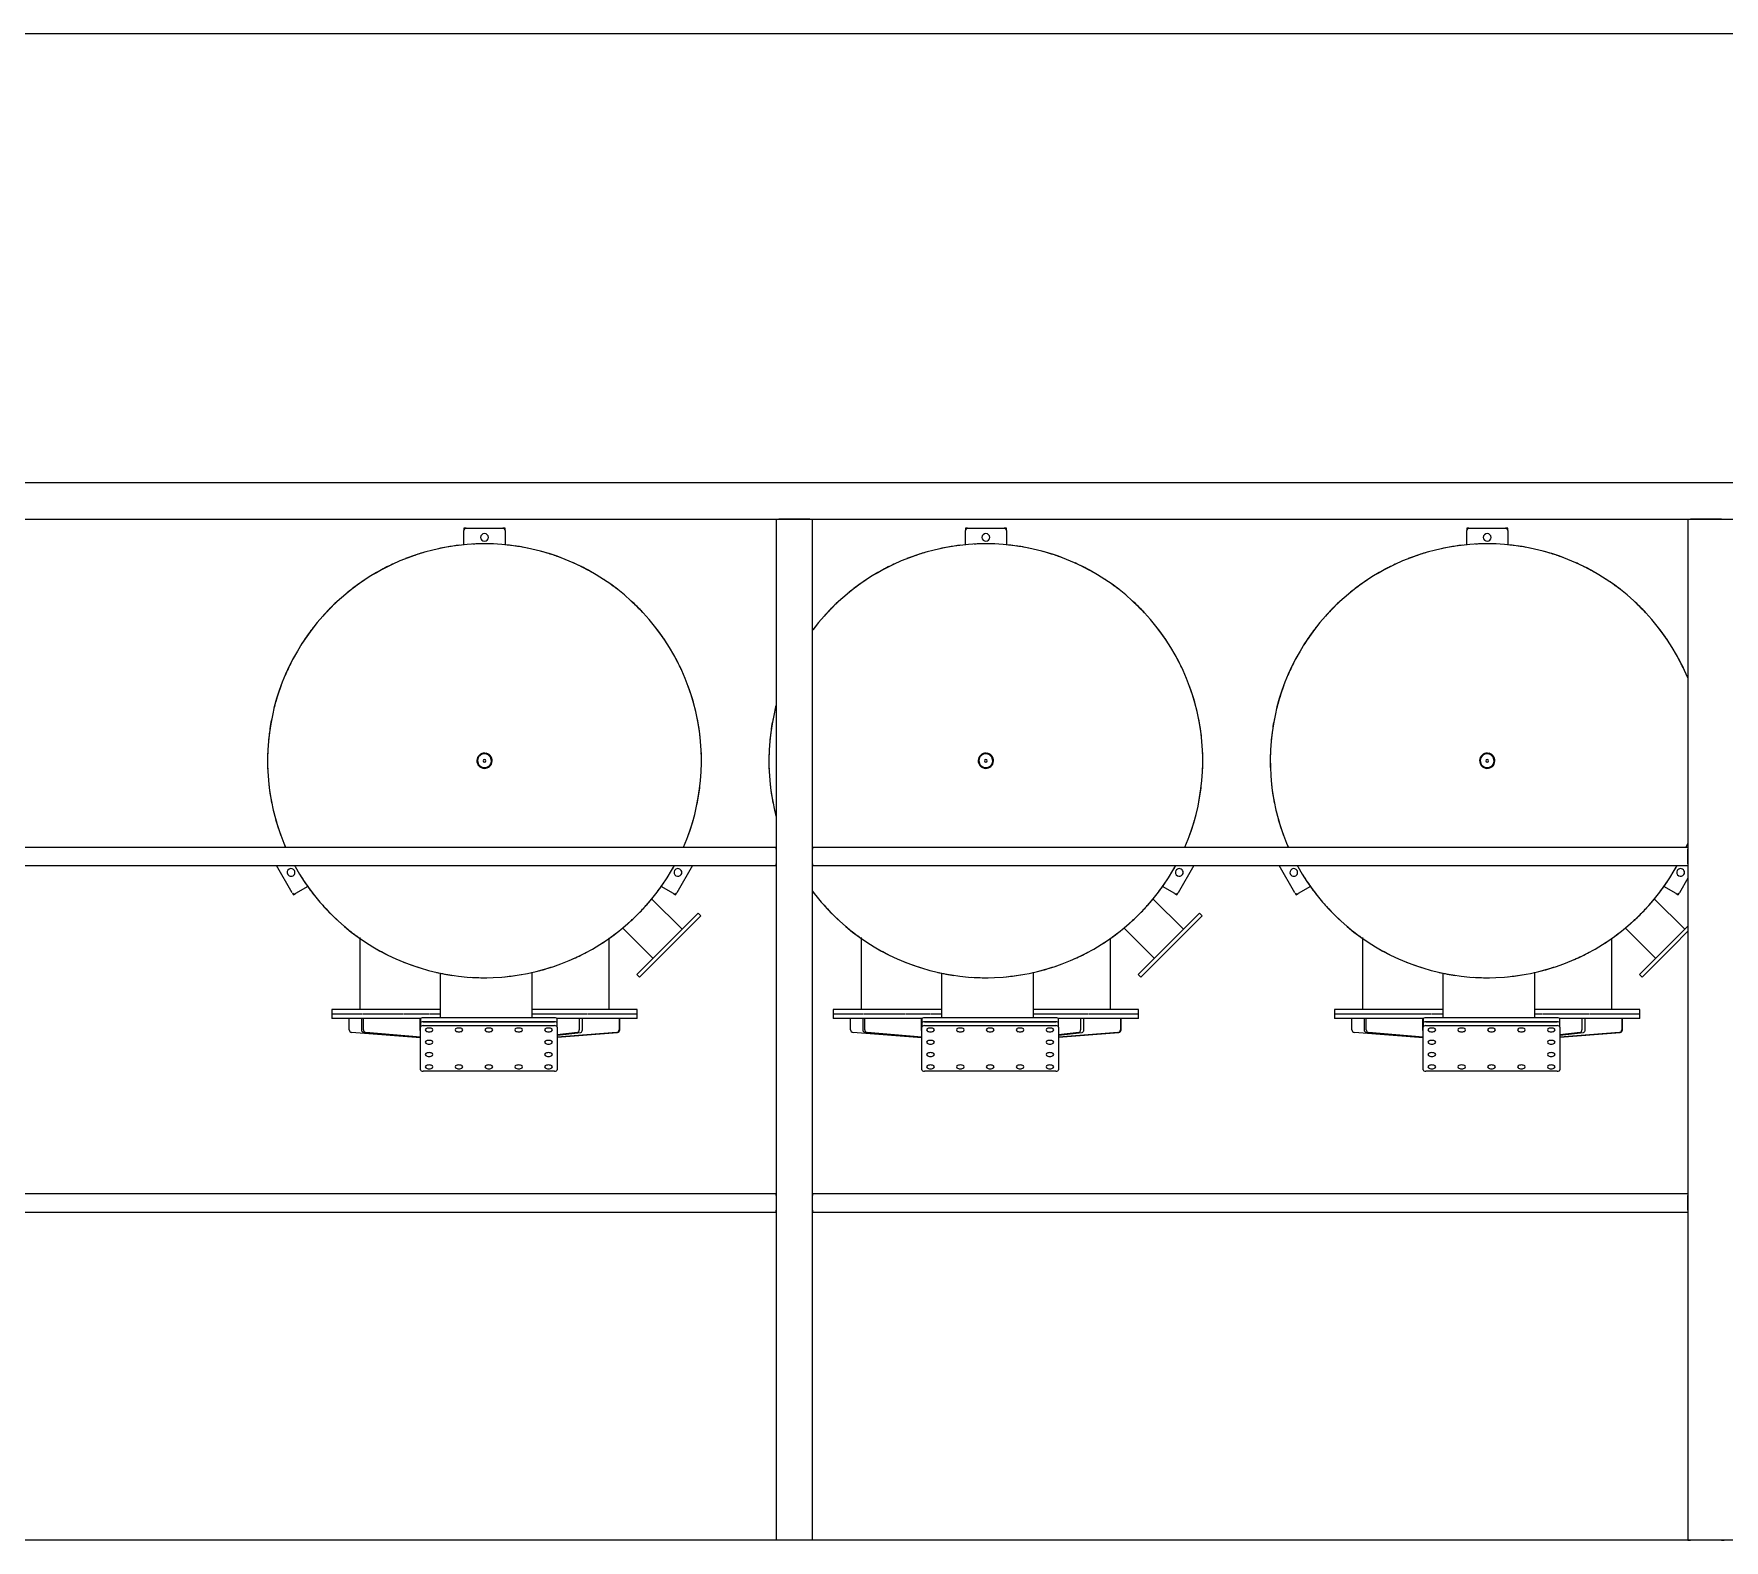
# Model space of a CAD drawing. Header units: millimetres. Extents: x -6115 to 17030, y -699 to 33206.
# Drawn here: x -329 to 3380, y 2480 to 5785 of the extents above; entities that cross this region are included whole.
import ezdxf

# ---------------------------------------------------------------- set-up
doc = ezdxf.new("R2010")
doc.units = ezdxf.units.MM
for name, color, linetype, lineweight in [('A-FLOR-____-OTLN', 192, 'Continuous', 18), ('G-XREF-____-OTLN', 8, 'Continuous', 9), ('M-EQPM-____-OTLN', 50, 'Continuous', 9)]:
    doc.layers.add(name, color=color, linetype=linetype, lineweight=lineweight)

# ---------------------------------------------------------------- blocks, each defined once
blk = doc.blocks.new('SLM 0100 frame 19_02_26 - ASY SLM 0100 frame_iam-1661710-Генплан для листа')
at = {"layer": 'G-XREF-____-OTLN'}
for p, q in [((-2400, 8000), (-2400, 0)), ((-2320, 0), (-2320, 8000)), ((-80, 8000), (-80, 0)), ((-2320, 4034), (-2320, 4040)), ((-2320, 4034), (-2320, 3966)), ((-80, 4034), (-80, 4040)), ((-80, 4034), (-80, 3966)), ((-2320, 3960), (-2320, 3966)), ((-2320, 3960), (-80, 3960)), ((-1600, 3960), (-1600, 2040)), ((-1600, 3960), (-1596, 3960)), ((-1564, 3960), (-1596, 3960)), ((-1564, 3960), (-1560, 3960)), ((-1560, 2040), (-1560, 3960)), ((-840, 3960), (-840, 2040)), ((-840, 3960), (-836, 3960)), ((-804, 3960), (-836, 3960)), ((-804, 3960), (-800, 3960)), ((-800, 2040), (-800, 3960)), ((-80, 3960), (-80, 3966)), ((-80, 2040), (-2320, 2040)), ((-2320, 2034), (-2320, 2040)), ((-1600, 2040), (-1596, 2040)), ((-1564, 2040), (-1596, 2040)), ((-1564, 2040), (-1560, 2040)), ((-840, 2040), (-836, 2040)), ((-804, 2040), (-836, 2040)), ((-804, 2040), (-800, 2040)), ((-2320, 2034), (-2320, 1966)), ((-2320, 1960), (-2320, 1966)), ((-2320, 1960), (-80, 1960)), ((-1600, 1960), (-1600, 80)), ((-1596, 1960), (-1600, 1960)), ((-1596, 1960), (-1564, 1960)), ((-1560, 1960), (-1564, 1960)), ((-1560, 80), (-1560, 1960)), ((-840, 1960), (-840, 80)), ((-836, 1960), (-840, 1960)), ((-836, 1960), (-804, 1960)), ((-800, 1960), (-804, 1960)), ((-800, 80), (-800, 1960))]:
    blk.add_line(p, q, dxfattribs=at)
blk = doc.blocks.new('SLM 0100 frame 19_02_26 - Standard-1660941-Генплан для листа')
blk.add_blockref('SLM 0100 frame 19_02_26 - ASY SLM 0100 frame_iam-1661710-Генплан для листа', (0, 0))
blk = doc.blocks.new('Filter column D940 26_01_26 - ASY SLM 1600 Filter column D940_iam-V11-Генплан для листа')
at = {"layer": 'G-XREF-____-OTLN'}
for p, q in [((-45, 510), (-45, 505)), ((-40.2, 510), (-45, 510)), ((-45, 473.2), (-45, 505)), ((-40, 510), (40, 510)), ((45, 510), (40.2, 510)), ((45, 505), (45, 510)), ((45, 505), (45, 473.4)), ((456.1, -230), (421.7, -289.6)), ((414.8, -291.5), (387.6, -275.7)), ((414.8, -291.5), (419.2, -294)), ((419.2, -294), (421.1, -290.7)), ((433.5, -369.8), (366.3, -302.6)), ((303, -366.6), (369.8, -433.5)), ((401.6, -401.6), (468.8, -334.5)), ((474.5, -340.1), (407.3, -407.3)), ((474.5, -340.1), (468.8, -334.5)), ((-273.5, -387.9), (-273.5, -545.8)), ((273.5, -545.8), (273.5, -389)), ((334.5, -468.8), (401.6, -401.6)), ((407.3, -407.3), (340.1, -474.5)), ((-96.5, -563.8), (-96.5, -466.2)), ((103.5, -464), (103.5, -563.8)), ((334.5, -468.8), (340.1, -474.5)), ((-335, -545.8), (-335, -555.8)), ((-96.9, -545.8), (-335, -545.8)), ((-335, -555.8), (-335, -565.8)), ((-333.8, -555.8), (-335, -555.8)), ((-333.7, -555.8), (-335, -555.8)), ((-329.4, -555.8), (-333.6, -555.8)), ((-322.5, -555.8), (-329.4, -555.8)), ((-312.6, -555.8), (-322.2, -555.8)), ((-300.4, -555.8), (-312.6, -555.8)), ((-285.1, -555.8), (-299.9, -555.8)), ((-268.1, -555.8), (-285.1, -555.8)), ((-248, -555.8), (-267.3, -555.8)), ((-226.6, -555.8), (-248, -555.8)), ((-202.4, -555.8), (-225.7, -555.8)), ((-177.4, -555.8), (-202.4, -555.8)), ((-149.9, -555.8), (-176.3, -555.8)), ((-122.1, -555.8), (-149.9, -555.8)), ((-96.9, -555.8), (-121, -555.8)), ((335, -545.8), (103.8, -545.8)), ((119.9, -555.8), (103.8, -555.8)), ((148.8, -555.8), (121, -555.8)), ((175.3, -555.8), (148.8, -555.8)), ((201.4, -555.8), (176.4, -555.8)), ((224.8, -555.8), (201.4, -555.8)), ((253.1, -555.8), (225.7, -555.8)), ((266.6, -555.8), (253.1, -555.8)), ((284.5, -555.8), (267.3, -555.8)), ((299.3, -555.8), (284.5, -555.8)), ((312.2, -555.8), (299.9, -555.8)), ((321.9, -555.8), (312.2, -555.8)), ((329.2, -555.8), (322.2, -555.8)), ((333.5, -555.8), (329.2, -555.8)), ((335, -555.8), (333.6, -555.8)), ((335, -555.8), (333.7, -555.8)), ((335, -555.8), (335, -545.8)), ((335, -565.8), (335, -555.8)), ((-140.2, -565.8), (-335, -565.8)), ((-296.9, -590.2), (-296.9, -565.8)), ((-270, -565.8), (-270, -590.2)), ((-265.5, -590.2), (-265.5, -565.8)), ((-141.6, -565.8), (-141.6, -590.2)), ((-140.5, -566.8), (-140.5, -575.5)), ((-140.5, -575.5), (-140.5, -584.1)), ((-140.5, -678.1), (-140.5, -584.1)), ((153.5, -563.8), (-134.5, -563.8)), ((-134.5, -572.5), (153.5, -572.5)), ((153.5, -572.5), (-134.5, -572.5)), ((-134.5, -581.1), (153.5, -581.1)), ((335, -565.8), (159.2, -565.8)), ((159.5, -575.5), (159.5, -566.8)), ((159.5, -584.1), (159.5, -575.5)), ((159.5, -584.1), (159.5, -678.1)), ((207.8, -565.8), (207.8, -590.2)), ((214.9, -590.2), (214.9, -565.8)), ((295.3, -565.8), (295.3, -590.2)), ((296.9, -590.2), (296.9, -565.8)), ((-140.5, -608.2), (-291.5, -596.2)), ((-265.1, -596.2), (-140.5, -607.1)), ((-140.5, -606.7), (-260.6, -596.2)), ((203.9, -596.2), (159.5, -601.1)), ((159.5, -601.9), (211, -596.2)), ((289.9, -596.2), (159.5, -606.5)), ((159.5, -606.7), (291.5, -596.2)), ((153.5, -681.1), (-134.5, -681.1))]:
    blk.add_line(p, q, dxfattribs=at)
at = {"layer": 'G-XREF-____-OTLN', "flags": 128}
for points in [[(113, 462.4), (94.4, 466.5), (75.7, 469.9), (56.8, 472.6), (37.9, 474.5), (18.9, 475.6), (-0.2, 476), (-19.2, 475.6), (-38.2, 474.5), (-57.2, 472.6), (-76, 469.9), (-94.7, 466.5), (-113.3, 462.3), (-131.7, 457.4), (-149.9, 451.8), (-167.8, 445.4), (-185.5, 438.4), (-202.9, 430.6), (-220, 422.1), (-236.7, 413), (-253, 403.2), (-268.9, 392.8), (-284.4, 381.7), (-299.4, 370), (-314, 357.7), (-328.1, 344.9), (-341.6, 331.5), (-354.6, 317.6), (-367, 303.1), (-378.8, 288.2), (-380, 286.6)], [(436.5, -189.9), (443.7, -172.3), (450.3, -154.4), (456.1, -136.3), (461.2, -118), (465.5, -99.4), (469.1, -80.7), (472, -61.9), (474.1, -43), (475.4, -24), (476, -5), (475.8, 14.1), (474.8, 33.1), (473.1, 52.1), (470.7, 70.9), (467.5, 89.7), (463.5, 108.3), (458.8, 126.8), (453.4, 145), (447.2, 163), (440.3, 180.8), (432.8, 198.2), (424.5, 215.4), (415.5, 232.2), (405.9, 248.6), (395.6, 264.7), (384.7, 280.3), (373.2, 295.4), (361.1, 310.1), (348.4, 324.3), (335.2, 338), (321.4, 351.1), (307.1, 363.7), (292.3, 375.7), (277, 387.1), (261.3, 397.8), (245.2, 408), (228.7, 417.5), (211.8, 426.3), (194.6, 434.4), (177.1, 441.8), (159.3, 448.6), (141.2, 454.6), (122.9, 459.9), (113, 462.4)], [(-460, 122.1), (-461.2, 118), (-465.5, 99.4), (-469.1, 80.7), (-472, 61.9), (-474.1, 43), (-475.4, 24), (-476, 5), (-475.8, -14.1), (-474.8, -33.1), (-473.1, -52.1), (-470.7, -70.9), (-467.5, -89.7), (-463.5, -108.3), (-460, -122.1)], [(-113, -462.4), (-94.4, -466.5), (-75.7, -469.9), (-56.8, -472.6), (-37.9, -474.5), (-18.9, -475.6), (0.2, -476), (19.2, -475.6), (38.2, -474.5), (57.2, -472.6), (76, -469.9), (94.7, -466.5), (113.3, -462.3), (131.7, -457.4), (149.9, -451.8), (167.8, -445.4), (185.5, -438.4), (202.9, -430.6), (220, -422.1), (236.7, -413), (253, -403.2), (268.9, -392.8), (284.4, -381.7), (299.4, -370), (314, -357.7), (328.1, -344.9), (341.6, -331.5), (354.6, -317.6), (367, -303.1), (378.8, -288.2), (390, -272.9), (400.6, -257), (410.6, -240.8), (416.6, -230)], [(-380, -286.5), (-373.2, -295.4), (-361.1, -310.1), (-348.4, -324.3), (-335.2, -338), (-321.4, -351.1), (-307.1, -363.7), (-292.3, -375.7), (-277, -387.1), (-261.3, -397.8), (-245.2, -408), (-228.7, -417.5), (-211.8, -426.3), (-194.6, -434.4), (-177.1, -441.8), (-159.3, -448.6), (-141.2, -454.6), (-122.9, -459.9), (-113, -462.4)]]:
    blk.add_lwpolyline(points, dxfattribs=at)
at = {"layer": 'G-XREF-____-OTLN'}
for centre, radius, start, end in [((-40, 505), 5, 90, 180), ((0, 490), 8.5, 90, 270), ((0, 490), 8.5, 270, 90), ((40, 505), 5, 360, 90), ((0, 0), 476, 107.0317, 111.3181), ((0, 0), 476, 105.6318, 109.2184), ((0, 0), 476, 97.8906, 102.2018), ((0, 0), 476, 96.6318, 100.1016), ((0, 0), 476, 88.7545, 93.0854), ((0, 0), 476, 90, 90.9849), ((0, 0), 476, 87.6318, 90), ((0, 0), 476, 79.6222, 83.9687), ((0, 0), 476, 78.6318, 81.8683), ((0, 0), 476, 70.4927, 74.8207), ((0, 0), 476, 69.6318, 72.7519), ((0, 0), 476, 116.1797, 120.4341), ((0, 0), 476, 114.6318, 118.3353), ((0, 0), 476, 61.3654, 65.7348), ((0, 0), 476, 60.6318, 63.6355), ((0, 0), 476, 125.3377, 129.55), ((0, 0), 476, 123.6318, 127.4525), ((0, 0), 476, 52.2399, 56.6175), ((0, 0), 476, 51.6318, 54.5193), ((0, 0), 476, 134.5109, 138.6658), ((0, 0), 476, 132.6318, 136.5698), ((0, 0), 476, 43.1158, 47.4998), ((0, 0), 476, 42.6318, 45.403), ((0, 0), 476, 141.6318, 143.0553), ((0, 0), 476, 33.993, 38.3818), ((0, 0), 476, 33.6318, 36.2869), ((0, 0), 476, 24.8711, 29.2635), ((0, 0), 476, 24.6318, 27.1708), ((0, 0), 476, 15.75, 20.1448), ((0, 0), 476, 165.2473, 166.0123), ((0, 0), 476, 15.6318, 18), ((0, 0), 476, 168.6989, 173.0417), ((0, 0), 476, 9, 11.1387), ((0, 0), 476, 6.6297, 11.0255), ((0, 0), 476, 172.6588, 174.9872), ((0, 0), 476, 177.6318, 182.1387), ((0, 0), 16.7, 76.2704, 256.2704), ((0, 0), 15.1, 76.2704, 256.2704), ((0, 0), 16.8, 256.2704, 76.2704), ((0, 0), 15.1, 256.2704, 76.2704), ((0, 0), 476, 357.51, 1.9058), ((0, 0), 476, 359.8227, 2.1387), ((0, 0), 476, 186.6318, 191.1387), ((0, 0), 476, 348.4425, 352.7142), ((0, 0), 476, 350.7066, 353.0837), ((0, 0), 476, 193.4436, 194.5932), ((0, 0), 476, 339.2721, 343.6643), ((0, 0), 476, 341.5904, 344.1387), ((0, 0), 476, 330.1537, 331.0671), ((424.4, -245), 8.5, 150, 330), ((424.4, -245), 8.5, 330, 150), ((0, 0), 476, 216.9447, 218.1387), ((0, 0), 476, 321.0358, 325.4195), ((0, 0), 476, 323.3579, 326.1387), ((417.3, -287.1), 5, 240, 330), ((0, 0), 476, 220.7543, 224.8224), ((0, 0), 476, 223.0701, 227.1387), ((0, 0), 476, 311.9182, 316.2954), ((0, 0), 476, 229.8699, 234.0218), ((0, 0), 476, 232.1882, 235.1052), ((0, 0), 476, 238.9856, 243.1959), ((0, 0), 476, 302.8008, 307.1698), ((0, 0), 476, 305.1251, 308.1387), ((0, 0), 476, 248.1016, 252.3544), ((0, 0), 476, 293.6837, 298.0425), ((0, 0), 476, 257.2176, 261.5028), ((0, 0), 476, 257.4415, 257.8109), ((0, 0), 476, 266.3339, 270.6441), ((0, 0), 476, 275.4503, 279.7803), ((0, 0), 476, 284.5669, 288.9128)]:
    blk.add_arc(centre, radius, start, end, dxfattribs=at)
for centre, major_axis, ratio, start_param, end_param in [((-291, -590.2), (0, 6), 0.98712, 1.570796, 3.063322), ((-264.7, -590.2), (0, 6), 0.892632, 1.570796, 3.063322), ((-260.2, -590.2), (0, 6), 0.892632, 1.570796, 3.063322), ((-138.9, -590.2), (0, 6), 0.457188, 1.570796, 2.317059), ((-134.5, -566.8), (6, 0), 0.5, 1.570796, 3.141593), ((-134.5, -575.5), (6, 0), 0.5, 1.570796, 3.141593), ((-134.5, -575.5), (6, 0), 0.5, 1.570796, 3.141593), ((-134.5, -584.1), (-6, 0), 0.5, 4.712389, 6.283185), ((-121.5, -590.6), (8.5, 0), 0.5, 1.570796, 4.712389), ((-121.5, -590.6), (-8.5, 0), 0.5, 1.570796, 4.712389), ((-56, -590.6), (8.5, 0), 0.5, 1.570796, 4.712389), ((-56, -590.6), (8.5, 0), 0.5, 4.712389, 7.853982), ((9.5, -590.6), (-8.5, 0), 0.5, 4.712389, 7.853982), ((9.5, -590.6), (-8.5, 0), 0.5, 1.570796, 4.712389), ((75, -590.6), (8.5, 0), 0.5, 1.570796, 4.712389), ((75, -590.6), (-8.5, 0), 0.5, 1.570796, 4.712389), ((140.5, -590.6), (8.5, 0), 0.5, 1.570796, 4.712389), ((140.5, -590.6), (-8.5, 0), 0.5, 1.570796, 4.712389), ((153.5, -566.8), (6, 0), 0.5, 0, 1.570796), ((153.5, -575.5), (6, 0), 0.5, 0, 1.570796), ((153.5, -575.5), (6, 0), 0.5, 0, 1.570796), ((153.5, -584.1), (6, 0), 0.5, 0, 1.570796), ((203.6, -590.2), (0, 6), 0.704562, 3.219864, 4.712389), ((210.7, -590.2), (0, 6), 0.704562, 3.219864, 4.712389), ((289.4, -590.2), (0, 6), 0.98712, 3.219864, 4.712389), ((291, -590.2), (0, 6), 0.98712, 3.219864, 4.712389), ((-121.5, -617.6), (8.5, 0), 0.5, 1.570796, 4.712389), ((-121.5, -617.6), (-8.5, 0), 0.5, 1.570796, 4.712389), ((140.5, -617.6), (-8.5, 0), 0.5, 4.712389, 7.853982), ((140.5, -617.6), (-8.5, 0), 0.5, 1.570796, 4.712389), ((-121.5, -644.6), (8.5, 0), 0.5, 1.570796, 4.712389), ((-121.5, -671.6), (-8.5, 0), 0.5, 4.712389, 7.853982), ((-121.5, -644.6), (-8.5, 0), 0.5, 1.570796, 4.712389), ((-121.5, -671.6), (-8.5, 0), 0.5, 1.570796, 4.712389), ((-56, -671.6), (-8.5, 0), 0.5, 4.712389, 7.853982), ((-56, -671.6), (-8.5, 0), 0.5, 1.570796, 4.712389), ((9.5, -671.6), (-8.5, 0), 0.5, 4.712389, 7.853982), ((9.5, -671.6), (-8.5, 0), 0.5, 1.570796, 4.712389), ((75, -671.6), (8.5, 0), 0.5, 1.570796, 4.712389), ((75, -671.6), (-8.5, 0), 0.5, 1.570796, 4.712389), ((140.5, -644.6), (-8.5, 0), 0.5, 4.712389, 7.853982), ((140.5, -671.6), (8.5, 0), 0.5, 1.570796, 4.712389), ((140.5, -644.6), (-8.5, 0), 0.5, 1.570796, 4.712389), ((140.5, -671.6), (-8.5, 0), 0.5, 1.570796, 4.712389), ((-134.5, -678.1), (6, 0), 0.5, 3.141593, 4.712389), ((153.5, -678.1), (6, 0), 0.5, 4.712389, 6.283185)]:
    blk.add_ellipse(centre, major_axis=major_axis, ratio=ratio, start_param=start_param, end_param=end_param, dxfattribs=at)
for points, knots in [([(338.2, -334.9), (340, -333.1), (344.2, -328.9), (348.2, -324.5), (350.4, -322.1), (350.5, -322)], [-0.4836229, -0.4836229, -0.4836229, -0.4836229, -0.4285714, -0.3571429, -0.3537051, -0.3537051, -0.3537051, -0.3537051]), ([(352.4, -319.9), (353.7, -318.5), (356.9, -315), (360.3, -311.1), (362.3, -308.8), (362.9, -308)], [-0.331903, -0.331903, -0.331903, -0.331903, -0.2857143, -0.2142857, -0.1745821, -0.1745821, -0.1745821, -0.1745821]), ([(363.3, -307.5), (363.7, -307.1), (365, -305.5), (366.8, -303.5), (367.2, -302.9), (367.2, -302.9)], [-0.1657096, -0.1657096, -0.1657096, -0.1657096, -0.1428571, -0.0714286, 0, 0, 0, 0]), ([(302.9, -367.2), (302.9, -367.2), (303.5, -366.8), (305.5, -365), (307.1, -363.7), (307.5, -363.3)], [-1, -1, -1, -1, -0.9285714, -0.8571429, -0.8342904, -0.8342904, -0.8342904, -0.8342904]), ([(308, -362.9), (308.8, -362.3), (311.1, -360.3), (314.8, -357.1), (318, -354.2), (319.1, -353.2)], [-0.8254179, -0.8254179, -0.8254179, -0.8254179, -0.7857143, -0.7142857, -0.6770887, -0.6770887, -0.6770887, -0.6770887]), ([(322, -350.5), (322.1, -350.4), (324.5, -348.2), (328.9, -344.2), (333.1, -340), (334.9, -338.2)], [-0.6462949, -0.6462949, -0.6462949, -0.6462949, -0.6428571, -0.5714286, -0.5163771, -0.5163771, -0.5163771, -0.5163771])]:
    blk.add_open_spline(points, degree=3, knots=knots, dxfattribs=at)
blk = doc.blocks.new('Filter column D940 26_01_26 - Standard-V12-Генплан для листа')
at = {"layer": 'M-EQPM-____-OTLN'}
for start, end in [(360, 180), (180, 360)]:
    blk.add_arc((0, 0), 3.05, start, end, dxfattribs=at)
blk.add_blockref('Filter column D940 26_01_26 - ASY SLM 1600 Filter column D940_iam-V11-Генплан для листа', (0, 0))
blk = doc.blocks.new('Filter column D940 26_01_26 - ASY SLM 1600 Filter column D940_iam-V13-Генплан для листа')
at = {"layer": 'G-XREF-____-OTLN'}
for p, q in [((-45, 510), (-45, 505)), ((-40.2, 510), (-45, 510)), ((-45, 473.2), (-45, 505)), ((-40, 510), (40, 510)), ((45, 510), (40.2, 510)), ((45, 505), (45, 510)), ((45, 505), (45, 473.4)), ((436.5, -189.9), (440, -181.3)), ((-421.7, -289.6), (-456.1, -230)), ((440, -257.9), (421.7, -289.6)), ((-421.1, -290.7), (-419.2, -294)), ((-419.2, -294), (-414.8, -291.5)), ((-387.6, -275.7), (-414.8, -291.5)), ((414.8, -291.5), (387.6, -275.7)), ((414.8, -291.5), (419.2, -294)), ((419.2, -294), (421.1, -290.7)), ((433.5, -369.8), (366.3, -302.6)), ((303, -366.6), (369.8, -433.5)), ((401.6, -401.6), (440.4, -362.9)), ((-273.5, -387.9), (-273.5, -545.8)), ((273.5, -545.8), (273.5, -389)), ((334.5, -468.8), (401.6, -401.6)), ((407.3, -407.3), (340.1, -474.5)), ((440.5, -374.1), (407.3, -407.3)), ((-96.5, -563.8), (-96.5, -466.2)), ((103.5, -464), (103.5, -563.8)), ((334.5, -468.8), (340.1, -474.5)), ((-335, -545.8), (-335, -555.8)), ((-96.9, -545.8), (-335, -545.8)), ((-335, -555.8), (-335, -565.8)), ((-333.8, -555.8), (-335, -555.8)), ((-333.7, -555.8), (-335, -555.8)), ((-329.4, -555.8), (-333.6, -555.8)), ((-322.5, -555.8), (-329.4, -555.8)), ((-312.6, -555.8), (-322.2, -555.8)), ((-300.4, -555.8), (-312.6, -555.8)), ((-285.1, -555.8), (-299.9, -555.8)), ((-268.1, -555.8), (-285.1, -555.8)), ((-248, -555.8), (-267.3, -555.8)), ((-226.6, -555.8), (-248, -555.8)), ((-210.3, -555.8), (-225.7, -555.8)), ((-177.4, -555.8), (-210.4, -555.8)), ((-149.9, -555.8), (-176.3, -555.8)), ((-122.1, -555.8), (-149.9, -555.8)), ((-96.9, -555.8), (-121, -555.8)), ((335, -545.8), (103.8, -545.8)), ((119.9, -555.8), (103.8, -555.8)), ((148.8, -555.8), (121, -555.8)), ((175.3, -555.8), (148.8, -555.8)), ((201.4, -555.8), (176.4, -555.8)), ((224.8, -555.8), (201.4, -555.8)), ((247.2, -555.8), (225.7, -555.8)), ((266.6, -555.8), (247.2, -555.8)), ((284.5, -555.8), (267.3, -555.8)), ((299.3, -555.8), (284.5, -555.8)), ((312.2, -555.8), (299.9, -555.8)), ((321.9, -555.8), (312.2, -555.8)), ((329.2, -555.8), (322.2, -555.8)), ((333.5, -555.8), (329.2, -555.8)), ((335, -555.8), (333.6, -555.8)), ((335, -555.8), (333.7, -555.8)), ((335, -555.8), (335, -545.8)), ((335, -565.8), (335, -555.8)), ((-140.2, -565.8), (-335, -565.8)), ((-296.9, -590.2), (-296.9, -565.8)), ((-270, -565.8), (-270, -590.2)), ((-265.5, -590.2), (-265.5, -565.8)), ((-141.6, -565.8), (-141.6, -590.2)), ((-140.5, -566.8), (-140.5, -575.5)), ((-140.5, -575.5), (-140.5, -584.1)), ((-140.5, -678.1), (-140.5, -584.1)), ((153.5, -563.8), (-134.5, -563.8)), ((-134.5, -572.5), (153.5, -572.5)), ((153.5, -572.5), (-134.5, -572.5)), ((-134.5, -581.1), (153.5, -581.1)), ((335, -565.8), (159.2, -565.8)), ((159.5, -575.5), (159.5, -566.8)), ((159.5, -584.1), (159.5, -575.5)), ((159.5, -584.1), (159.5, -678.1)), ((207.8, -565.8), (207.8, -590.2)), ((214.9, -590.2), (214.9, -565.8)), ((295.3, -565.8), (295.3, -590.2)), ((296.9, -590.2), (296.9, -565.8)), ((-140.5, -608.2), (-291.5, -596.2)), ((-265.1, -596.2), (-140.5, -607.1)), ((-140.5, -606.7), (-260.6, -596.2)), ((203.9, -596.2), (159.5, -601.1)), ((159.5, -601.9), (211, -596.2)), ((289.9, -596.2), (159.5, -606.5)), ((159.5, -606.7), (291.5, -596.2)), ((153.5, -681.1), (-134.5, -681.1))]:
    blk.add_line(p, q, dxfattribs=at)
at = {"layer": 'G-XREF-____-OTLN', "flags": 128}
for points in [[(113, 462.4), (94.4, 466.5), (75.7, 469.9), (56.8, 472.6), (37.9, 474.5), (18.9, 475.6), (-0.2, 476), (-19.2, 475.6), (-38.2, 474.5), (-57.2, 472.6), (-76, 469.9), (-94.7, 466.5), (-113.3, 462.3), (-131.7, 457.4), (-149.9, 451.8), (-167.8, 445.4), (-185.5, 438.4), (-202.9, 430.6), (-220, 422.1), (-236.7, 413), (-253, 403.2), (-268.9, 392.8), (-284.4, 381.7), (-299.4, 370), (-314, 357.7), (-328.1, 344.9), (-341.6, 331.5), (-354.6, 317.6), (-367, 303.1), (-378.8, 288.2), (-390, 272.9), (-400.6, 257), (-410.6, 240.8), (-419.9, 224.2), (-428.5, 207.2), (-436.5, 189.9), (-443.7, 172.3), (-450.3, 154.4), (-456.1, 136.3), (-461.2, 118), (-465.5, 99.4), (-469.1, 80.7), (-472, 61.9), (-474.1, 43), (-475.4, 24), (-476, 5), (-475.8, -14.1), (-474.8, -33.1), (-473.1, -52.1), (-470.7, -70.9), (-467.5, -89.7), (-463.5, -108.3), (-458.8, -126.8), (-453.4, -145), (-447.2, -163), (-440.3, -180.8), (-436.3, -190)], [(440, 181.6), (432.8, 198.2), (424.5, 215.4), (415.5, 232.2), (405.9, 248.6), (395.6, 264.7), (384.7, 280.3), (373.2, 295.4), (361.1, 310.1), (348.4, 324.3), (335.2, 338), (321.4, 351.1), (307.1, 363.7), (292.3, 375.7), (277, 387.1), (261.3, 397.8), (245.2, 408), (228.7, 417.5), (211.8, 426.3), (194.6, 434.4), (177.1, 441.8), (159.3, 448.6), (141.2, 454.6), (122.9, 459.9), (113, 462.4)], [(-416.7, -230), (-415.5, -232.2), (-405.9, -248.6), (-395.6, -264.7), (-384.7, -280.3), (-373.2, -295.4), (-361.1, -310.1), (-348.4, -324.3), (-335.2, -338), (-321.4, -351.1), (-307.1, -363.7), (-292.3, -375.7), (-277, -387.1), (-261.3, -397.8), (-245.2, -408), (-228.7, -417.5), (-211.8, -426.3), (-194.6, -434.4), (-177.1, -441.8), (-159.3, -448.6), (-141.2, -454.6), (-122.9, -459.9), (-113, -462.4)], [(-113, -462.4), (-94.4, -466.5), (-75.7, -469.9), (-56.8, -472.6), (-37.9, -474.5), (-18.9, -475.6), (0.2, -476), (19.2, -475.6), (38.2, -474.5), (57.2, -472.6), (76, -469.9), (94.7, -466.5), (113.3, -462.3), (131.7, -457.4), (149.9, -451.8), (167.8, -445.4), (185.5, -438.4), (202.9, -430.6), (220, -422.1), (236.7, -413), (253, -403.2), (268.9, -392.8), (284.4, -381.7), (299.4, -370), (314, -357.7), (328.1, -344.9), (341.6, -331.5), (354.6, -317.6), (367, -303.1), (378.8, -288.2), (390, -272.9), (400.6, -257), (410.6, -240.8), (416.6, -230)]]:
    blk.add_lwpolyline(points, dxfattribs=at)
at = {"layer": 'G-XREF-____-OTLN'}
for centre, radius, start, end in [((-40, 505), 5, 90, 180), ((0, 490), 8.5, 90, 270), ((0, 490), 8.5, 270, 90), ((40, 505), 5, 360, 90), ((0, 0), 476, 107.0317, 111.3181), ((0, 0), 476, 105.6318, 109.2184), ((0, 0), 476, 97.8906, 102.2018), ((0, 0), 476, 96.6318, 100.1016), ((0, 0), 476, 88.7545, 93.0854), ((0, 0), 476, 90, 90.9849), ((0, 0), 476, 87.6318, 90), ((0, 0), 476, 79.6222, 83.9687), ((0, 0), 476, 78.6318, 81.8683), ((0, 0), 476, 70.4927, 74.8519), ((0, 0), 476, 69.6318, 72.7519), ((0, 0), 476, 116.2037, 120.4341), ((0, 0), 476, 114.6318, 118.3353), ((0, 0), 476, 61.3654, 65.7348), ((0, 0), 476, 60.6318, 63.6355), ((0, 0), 476, 125.3377, 129.55), ((0, 0), 476, 123.6318, 127.4525), ((0, 0), 476, 52.2399, 56.6175), ((0, 0), 476, 51.6318, 54.5193), ((0, 0), 476, 134.5109, 138.6658), ((0, 0), 476, 132.6318, 136.5698), ((0, 0), 476, 43.1158, 47.4998), ((0, 0), 476, 42.6318, 45.403), ((0, 0), 476, 143.7089, 147.7814), ((0, 0), 476, 141.6318, 145.6873), ((0, 0), 476, 33.993, 38.3818), ((0, 0), 476, 33.6318, 36.2869), ((0, 0), 476, 150.6318, 154.8051), ((0, 0), 476, 24.8711, 29.2635), ((0, 0), 476, 152.9517, 156.8969), ((0, 0), 476, 24.6318, 27.1708), ((0, 0), 476, 159.6318, 163.9232), ((0, 0), 476, 162.2883, 166.0123), ((0, 0), 476, 168.6989, 173.0417), ((0, 0), 476, 172.6588, 174.9872), ((0, 0), 476, 177.6318, 182.1387), ((0, 0), 16.7, 76.2704, 256.2704), ((0, 0), 15.1, 76.2704, 256.2704), ((0, 0), 16.8, 256.2704, 76.2704), ((0, 0), 15.1, 256.2704, 76.2704), ((0, 0), 476, 186.6318, 191.1387), ((0, 0), 476, 193.4436, 196.1045), ((0, 0), 476, 195.6612, 200.1387), ((0, 0), 476, 202.4729, 203.5563), ((-424.4, -245), 8.5, 30, 210), ((-424.4, -245), 8.5, 210, 30), ((0, 0), 476, 208.9642, 209.1387), ((0, 0), 476, 211.6717, 211.9), ((0, 0), 476, 212, 215.5768), ((0, 0), 476, 330.1537, 331.0671), ((424.4, -245), 8.5, 150, 330), ((424.4, -245), 8.5, 330, 150), ((-417.3, -287.1), 5, 210, 300), ((0, 0), 476, 213.9517, 218.1387), ((0, 0), 476, 321.0358, 325.4195), ((0, 0), 476, 323.3579, 326.1387), ((417.3, -287.1), 5, 240, 330), ((0, 0), 476, 220.7543, 224.7161), ((0, 0), 476, 223.0701, 227.1387), ((0, 0), 476, 311.9182, 316.2954), ((0, 0), 476, 229.8699, 234.0218), ((0, 0), 476, 232.1882, 235.1052), ((0, 0), 476, 238.9856, 243.1959), ((0, 0), 476, 302.8008, 307.1698), ((0, 0), 476, 305.1251, 308.1387), ((0, 0), 476, 248.1016, 252.3544), ((0, 0), 476, 293.6837, 298.0425), ((0, 0), 476, 257.2176, 261.5028), ((0, 0), 476, 257.4415, 257.8109), ((0, 0), 476, 266.3339, 270.6441), ((0, 0), 476, 275.5203, 279.7803), ((0, 0), 476, 284.5669, 288.9128)]:
    blk.add_arc(centre, radius, start, end, dxfattribs=at)
for centre, major_axis, ratio, start_param, end_param in [((-291, -590.2), (0, 6), 0.98712, 1.570796, 3.063322), ((-264.7, -590.2), (0, 6), 0.892632, 1.570796, 3.063322), ((-260.2, -590.2), (0, 6), 0.892632, 1.570796, 3.063322), ((-138.9, -590.2), (0, 6), 0.457188, 1.570796, 2.317059), ((-134.5, -566.8), (6, 0), 0.5, 1.570796, 3.141593), ((-134.5, -575.5), (6, 0), 0.5, 1.570796, 3.141593), ((-134.5, -575.5), (6, 0), 0.5, 1.570796, 3.141593), ((-134.5, -584.1), (-6, 0), 0.5, 4.712389, 6.283185), ((-121.5, -590.6), (8.5, 0), 0.5, 1.570796, 4.712389), ((-121.5, -590.6), (-8.5, 0), 0.5, 1.570796, 4.712389), ((-56, -590.6), (8.5, 0), 0.5, 1.570796, 4.712389), ((-56, -590.6), (8.5, 0), 0.5, 4.712389, 7.853982), ((9.5, -590.6), (-8.5, 0), 0.5, 4.712389, 7.853982), ((9.5, -590.6), (-8.5, 0), 0.5, 1.570796, 4.712389), ((75, -590.6), (8.5, 0), 0.5, 1.570796, 4.712389), ((75, -590.6), (-8.5, 0), 0.5, 1.570796, 4.712389), ((140.5, -590.6), (8.5, 0), 0.5, 1.570796, 4.712389), ((140.5, -590.6), (-8.5, 0), 0.5, 1.570796, 4.712389), ((153.5, -566.8), (6, 0), 0.5, 0, 1.570796), ((153.5, -575.5), (6, 0), 0.5, 0, 1.570796), ((153.5, -575.5), (6, 0), 0.5, 0, 1.570796), ((153.5, -584.1), (6, 0), 0.5, 0, 1.570796), ((203.6, -590.2), (0, 6), 0.704562, 3.219864, 4.712389), ((210.7, -590.2), (0, 6), 0.704562, 3.219864, 4.712389), ((289.4, -590.2), (0, 6), 0.98712, 3.219864, 4.712389), ((291, -590.2), (0, 6), 0.98712, 3.219864, 4.712389), ((-121.5, -617.6), (8.5, 0), 0.5, 1.570796, 4.712389), ((-121.5, -617.6), (-8.5, 0), 0.5, 1.570796, 4.712389), ((140.5, -617.6), (-8.5, 0), 0.5, 4.712389, 7.853982), ((140.5, -617.6), (-8.5, 0), 0.5, 1.570796, 4.712389), ((-121.5, -644.6), (8.5, 0), 0.5, 1.570796, 4.712389), ((-121.5, -671.6), (-8.5, 0), 0.5, 4.712389, 7.853982), ((-121.5, -644.6), (-8.5, 0), 0.5, 1.570796, 4.712389), ((-121.5, -671.6), (-8.5, 0), 0.5, 1.570796, 4.712389), ((-56, -671.6), (-8.5, 0), 0.5, 4.712389, 7.853982), ((-56, -671.6), (-8.5, 0), 0.5, 1.570796, 4.712389), ((9.5, -671.6), (-8.5, 0), 0.5, 4.712389, 7.853982), ((9.5, -671.6), (-8.5, 0), 0.5, 1.570796, 4.712389), ((75, -671.6), (8.5, 0), 0.5, 1.570796, 4.712389), ((75, -671.6), (-8.5, 0), 0.5, 1.570796, 4.712389), ((140.5, -644.6), (-8.5, 0), 0.5, 4.712389, 7.853982), ((140.5, -671.6), (8.5, 0), 0.5, 1.570796, 4.712389), ((140.5, -644.6), (-8.5, 0), 0.5, 1.570796, 4.712389), ((140.5, -671.6), (-8.5, 0), 0.5, 1.570796, 4.712389), ((-134.5, -678.1), (6, 0), 0.5, 3.141593, 4.712389), ((153.5, -678.1), (6, 0), 0.5, 4.712389, 6.283185)]:
    blk.add_ellipse(centre, major_axis=major_axis, ratio=ratio, start_param=start_param, end_param=end_param, dxfattribs=at)
for points, knots in [([(338.2, -334.9), (340, -333.1), (344.2, -328.9), (348.2, -324.5), (350.4, -322.1), (350.5, -322)], [-0.4836229, -0.4836229, -0.4836229, -0.4836229, -0.4285714, -0.3571429, -0.3537051, -0.3537051, -0.3537051, -0.3537051]), ([(352.4, -319.9), (353.7, -318.5), (356.9, -315), (360.3, -311.1), (362.3, -308.8), (362.9, -308)], [-0.331903, -0.331903, -0.331903, -0.331903, -0.2857143, -0.2142857, -0.1745821, -0.1745821, -0.1745821, -0.1745821]), ([(363.3, -307.5), (363.7, -307.1), (365, -305.5), (366.8, -303.5), (367.2, -302.9), (367.2, -302.9)], [-0.1657096, -0.1657096, -0.1657096, -0.1657096, -0.1428571, -0.0714286, 0, 0, 0, 0]), ([(302.9, -367.2), (302.9, -367.2), (303.5, -366.8), (305.5, -365), (307.1, -363.7), (307.5, -363.3)], [-1, -1, -1, -1, -0.9285714, -0.8571429, -0.8342904, -0.8342904, -0.8342904, -0.8342904]), ([(308, -362.9), (308.8, -362.3), (311.1, -360.3), (314.8, -357.1), (318, -354.2), (319.1, -353.2)], [-0.8254179, -0.8254179, -0.8254179, -0.8254179, -0.7857143, -0.7142857, -0.6770887, -0.6770887, -0.6770887, -0.6770887]), ([(322, -350.5), (322.1, -350.4), (324.5, -348.2), (328.9, -344.2), (333.1, -340), (334.9, -338.2)], [-0.6462949, -0.6462949, -0.6462949, -0.6462949, -0.6428571, -0.5714286, -0.5163771, -0.5163771, -0.5163771, -0.5163771])]:
    blk.add_open_spline(points, degree=3, knots=knots, dxfattribs=at)
blk = doc.blocks.new('Filter column D940 26_01_26 - Standard-V14-Генплан для листа')
at = {"layer": 'M-EQPM-____-OTLN'}
for start, end in [(360, 180), (180, 360)]:
    blk.add_arc((0, 0), 3.05, start, end, dxfattribs=at)
blk.add_blockref('Filter column D940 26_01_26 - ASY SLM 1600 Filter column D940_iam-V13-Генплан для листа', (0, 0))
blk = doc.blocks.new('Filter column D940 26_01_26 - ASY SLM 1600 Filter column D940_iam-V17-Генплан для листа')
at = {"layer": 'G-XREF-____-OTLN'}
for p, q in [((-45, 510), (-45, 505)), ((-40.2, 510), (-45, 510)), ((-45, 473.2), (-45, 505)), ((-40, 510), (40, 510)), ((45, 510), (40.2, 510)), ((45, 505), (45, 510)), ((45, 505), (45, 473.4)), ((-421.7, -289.6), (-456.1, -230)), ((456.1, -230), (421.7, -289.6)), ((-421.1, -290.7), (-419.2, -294)), ((-419.2, -294), (-414.8, -291.5)), ((-387.6, -275.7), (-414.8, -291.5)), ((414.8, -291.5), (387.6, -275.7)), ((414.8, -291.5), (419.2, -294)), ((419.2, -294), (421.1, -290.7)), ((433.5, -369.8), (366.3, -302.6)), ((303, -366.6), (369.8, -433.5)), ((401.6, -401.6), (468.8, -334.5)), ((474.5, -340.1), (407.3, -407.3)), ((474.5, -340.1), (468.8, -334.5)), ((-273.5, -387.9), (-273.5, -545.8)), ((273.5, -545.8), (273.5, -389)), ((334.5, -468.8), (401.6, -401.6)), ((407.3, -407.3), (340.1, -474.5)), ((-96.5, -563.8), (-96.5, -466.2)), ((103.5, -464), (103.5, -563.8)), ((334.5, -468.8), (340.1, -474.5)), ((-335, -545.8), (-335, -555.8)), ((-96.9, -545.8), (-335, -545.8)), ((-335, -555.8), (-335, -565.8)), ((-333.8, -555.8), (-335, -555.8)), ((-333.7, -555.8), (-335, -555.8)), ((-329.4, -555.8), (-333.6, -555.8)), ((-322.5, -555.8), (-329.4, -555.8)), ((-312.6, -555.8), (-322.2, -555.8)), ((-300.4, -555.8), (-312.6, -555.8)), ((-285.1, -555.8), (-299.9, -555.8)), ((-268.1, -555.8), (-285.1, -555.8)), ((-248, -555.8), (-267.3, -555.8)), ((-226.6, -555.8), (-248, -555.8)), ((-202.4, -555.8), (-225.7, -555.8)), ((-177.4, -555.8), (-202.4, -555.8)), ((-149.9, -555.8), (-176.3, -555.8)), ((-122.1, -555.8), (-149.9, -555.8)), ((-96.9, -555.8), (-121, -555.8)), ((335, -545.8), (103.8, -545.8)), ((119.9, -555.8), (103.8, -555.8)), ((148.8, -555.8), (121, -555.8)), ((175.3, -555.8), (148.8, -555.8)), ((204, -555.8), (176.4, -555.8)), ((224.8, -555.8), (204, -555.8)), ((247.2, -555.8), (225.7, -555.8)), ((266.6, -555.8), (247.2, -555.8)), ((284.5, -555.8), (267.3, -555.8)), ((299.3, -555.8), (284.5, -555.8)), ((312.2, -555.8), (299.9, -555.8)), ((321.9, -555.8), (312.2, -555.8)), ((329.2, -555.8), (322.2, -555.8)), ((333.5, -555.8), (329.2, -555.8)), ((335, -555.8), (333.6, -555.8)), ((335, -555.8), (333.7, -555.8)), ((335, -555.8), (335, -545.8)), ((335, -565.8), (335, -555.8)), ((-140.2, -565.8), (-335, -565.8)), ((-296.9, -590.2), (-296.9, -565.8)), ((-270, -565.8), (-270, -590.2)), ((-265.5, -590.2), (-265.5, -565.8)), ((-141.6, -565.8), (-141.6, -590.2)), ((-140.5, -566.8), (-140.5, -575.5)), ((-140.5, -575.5), (-140.5, -584.1)), ((-140.5, -678.1), (-140.5, -584.1)), ((153.5, -563.8), (-134.5, -563.8)), ((-134.5, -572.5), (153.5, -572.5)), ((153.5, -572.5), (-134.5, -572.5)), ((-134.5, -581.1), (153.5, -581.1)), ((335, -565.8), (159.2, -565.8)), ((159.5, -575.5), (159.5, -566.8)), ((159.5, -584.1), (159.5, -575.5)), ((159.5, -584.1), (159.5, -678.1)), ((207.8, -565.8), (207.8, -590.2)), ((214.9, -590.2), (214.9, -565.8)), ((295.3, -565.8), (295.3, -590.2)), ((296.9, -590.2), (296.9, -565.8)), ((-140.5, -608.2), (-291.5, -596.2)), ((-265.1, -596.2), (-140.5, -607.1)), ((-140.5, -606.7), (-260.6, -596.2)), ((203.9, -596.2), (159.5, -601.1)), ((159.5, -601.9), (211, -596.2)), ((289.9, -596.2), (159.5, -606.5)), ((159.5, -606.7), (291.5, -596.2)), ((153.5, -681.1), (-134.5, -681.1))]:
    blk.add_line(p, q, dxfattribs=at)
at = {"layer": 'G-XREF-____-OTLN', "flags": 128}
for points in [[(113, 462.4), (94.4, 466.5), (75.7, 469.9), (56.8, 472.6), (37.9, 474.5), (18.9, 475.6), (-0.2, 476), (-19.2, 475.6), (-38.2, 474.5), (-57.2, 472.6), (-76, 469.9), (-94.7, 466.5), (-113.3, 462.3), (-131.7, 457.4), (-149.9, 451.8), (-167.8, 445.4), (-185.5, 438.4), (-202.9, 430.6), (-220, 422.1), (-236.7, 413), (-253, 403.2), (-268.9, 392.8), (-284.4, 381.7), (-299.4, 370), (-314, 357.7), (-328.1, 344.9), (-341.6, 331.5), (-354.6, 317.6), (-367, 303.1), (-378.8, 288.2), (-390, 272.9), (-400.6, 257), (-410.6, 240.8), (-419.9, 224.2), (-428.5, 207.2), (-436.5, 189.9), (-443.7, 172.3), (-450.3, 154.4), (-456.1, 136.3), (-461.2, 118), (-465.5, 99.4), (-469.1, 80.7), (-472, 61.9), (-474.1, 43), (-475.4, 24), (-476, 5), (-475.8, -14.1), (-474.8, -33.1), (-473.1, -52.1), (-470.7, -70.9), (-467.5, -89.7), (-463.5, -108.3), (-458.8, -126.8), (-453.4, -145), (-447.2, -163), (-440.3, -180.8), (-436.3, -190)], [(436.5, -189.9), (443.7, -172.3), (450.3, -154.4), (456.1, -136.3), (461.2, -118), (465.5, -99.4), (469.1, -80.7), (472, -61.9), (474.1, -43), (475.4, -24), (476, -5), (475.8, 14.1), (474.8, 33.1), (473.1, 52.1), (470.7, 70.9), (467.5, 89.7), (463.5, 108.3), (458.8, 126.8), (453.4, 145), (447.2, 163), (440.3, 180.8), (432.8, 198.2), (424.5, 215.4), (415.5, 232.2), (405.9, 248.6), (395.6, 264.7), (384.7, 280.3), (373.2, 295.4), (361.1, 310.1), (348.4, 324.3), (335.2, 338), (321.4, 351.1), (307.1, 363.7), (292.3, 375.7), (277, 387.1), (261.3, 397.8), (245.2, 408), (228.7, 417.5), (211.8, 426.3), (194.6, 434.4), (177.1, 441.8), (159.3, 448.6), (141.2, 454.6), (122.9, 459.9), (113, 462.4)], [(-416.7, -230), (-415.5, -232.2), (-405.9, -248.6), (-395.6, -264.7), (-384.7, -280.3), (-373.2, -295.4), (-361.1, -310.1), (-348.4, -324.3), (-335.2, -338), (-321.4, -351.1), (-307.1, -363.7), (-292.3, -375.7), (-277, -387.1), (-261.3, -397.8), (-245.2, -408), (-228.7, -417.5), (-211.8, -426.3), (-194.6, -434.4), (-177.1, -441.8), (-159.3, -448.6), (-141.2, -454.6), (-122.9, -459.9), (-113, -462.4)], [(-113, -462.4), (-94.4, -466.5), (-75.7, -469.9), (-56.8, -472.6), (-37.9, -474.5), (-18.9, -475.6), (0.2, -476), (19.2, -475.6), (38.2, -474.5), (57.2, -472.6), (76, -469.9), (94.7, -466.5), (113.3, -462.3), (131.7, -457.4), (149.9, -451.8), (167.8, -445.4), (185.5, -438.4), (202.9, -430.6), (220, -422.1), (236.7, -413), (253, -403.2), (268.9, -392.8), (284.4, -381.7), (299.4, -370), (314, -357.7), (328.1, -344.9), (341.6, -331.5), (354.6, -317.6), (367, -303.1), (378.8, -288.2), (390, -272.9), (400.6, -257), (410.6, -240.8), (416.6, -230)]]:
    blk.add_lwpolyline(points, dxfattribs=at)
at = {"layer": 'G-XREF-____-OTLN'}
for centre, radius, start, end in [((-40, 505), 5, 90, 180), ((0, 490), 8.5, 90, 270), ((0, 490), 8.5, 270, 90), ((40, 505), 5, 360, 90), ((0, 0), 476, 107.0317, 111.3181), ((0, 0), 476, 105.6318, 109.2184), ((0, 0), 476, 97.8906, 102.2018), ((0, 0), 476, 96.6318, 100.1016), ((0, 0), 476, 88.7545, 93.0854), ((0, 0), 476, 90, 90.9849), ((0, 0), 476, 87.6318, 90), ((0, 0), 476, 79.6222, 83.9687), ((0, 0), 476, 78.6318, 81.8683), ((0, 0), 476, 70.4927, 74.8519), ((0, 0), 476, 69.6318, 72.7519), ((0, 0), 476, 116.1797, 120.4341), ((0, 0), 476, 114.6318, 118.3353), ((0, 0), 476, 61.3654, 65.7348), ((0, 0), 476, 60.6318, 63.6355), ((0, 0), 476, 125.3377, 129.55), ((0, 0), 476, 123.6318, 127.4525), ((0, 0), 476, 52.2399, 56.6175), ((0, 0), 476, 51.6318, 54.5193), ((0, 0), 476, 134.5109, 138.6658), ((0, 0), 476, 132.6318, 136.5698), ((0, 0), 476, 43.1158, 47.4998), ((0, 0), 476, 42.6318, 45.403), ((0, 0), 476, 143.7089, 147.7814), ((0, 0), 476, 141.6318, 145.6873), ((0, 0), 476, 33.993, 38.3818), ((0, 0), 476, 33.6318, 36.2869), ((0, 0), 476, 150.6318, 154.8051), ((0, 0), 476, 24.8711, 29.2635), ((0, 0), 476, 152.9517, 156.8969), ((0, 0), 476, 24.6318, 27.1708), ((0, 0), 476, 159.6318, 163.9232), ((0, 0), 476, 15.75, 20.1448), ((0, 0), 476, 162.2883, 166.0123), ((0, 0), 476, 15.6318, 18), ((0, 0), 476, 168.6989, 173.0417), ((0, 0), 476, 9, 11.1387), ((0, 0), 476, 6.6297, 11.0255), ((0, 0), 476, 172.6588, 174.9872), ((0, 0), 476, 177.6318, 182.1387), ((0, 0), 16.7, 76.2704, 256.2704), ((0, 0), 15.1, 76.2704, 256.2704), ((0, 0), 16.8, 256.2704, 76.2704), ((0, 0), 15.1, 256.2704, 76.2704), ((0, 0), 476, 357.51, 1.9058), ((0, 0), 476, 359.8227, 2.1387), ((0, 0), 476, 186.6318, 191.1387), ((0, 0), 476, 348.4425, 352.7142), ((0, 0), 476, 350.7066, 353.0837), ((0, 0), 476, 193.4436, 196.1045), ((0, 0), 476, 195.6612, 200.1387), ((0, 0), 476, 339.2721, 343.6643), ((0, 0), 476, 341.5904, 344.1387), ((0, 0), 476, 202.4729, 203.5563), ((-424.4, -245), 8.5, 30, 210), ((-424.4, -245), 8.5, 210, 30), ((0, 0), 476, 208.9642, 209.1387), ((0, 0), 476, 211.6717, 211.9), ((0, 0), 476, 212, 215.5768), ((0, 0), 476, 330.1537, 331.0671), ((424.4, -245), 8.5, 150, 330), ((424.4, -245), 8.5, 330, 150), ((-417.3, -287.1), 5, 210, 300), ((0, 0), 476, 213.9517, 218.1387), ((0, 0), 476, 321.0358, 325.4195), ((0, 0), 476, 323.3579, 326.1387), ((417.3, -287.1), 5, 240, 330), ((0, 0), 476, 220.7543, 224.8224), ((0, 0), 476, 223.0701, 227.1387), ((0, 0), 476, 311.9182, 316.2954), ((0, 0), 476, 229.8699, 234.0218), ((0, 0), 476, 232.1882, 235.1052), ((0, 0), 476, 238.9856, 243.1959), ((0, 0), 476, 302.8008, 307.1698), ((0, 0), 476, 305.1251, 308.1387), ((0, 0), 476, 248.1016, 252.3544), ((0, 0), 476, 293.6837, 298.0425), ((0, 0), 476, 257.2176, 261.5028), ((0, 0), 476, 257.4415, 257.8109), ((0, 0), 476, 266.3339, 270.6441), ((0, 0), 476, 275.4503, 279.7803), ((0, 0), 476, 284.5669, 288.9128)]:
    blk.add_arc(centre, radius, start, end, dxfattribs=at)
for centre, major_axis, ratio, start_param, end_param in [((-291, -590.2), (0, 6), 0.98712, 1.570796, 3.063322), ((-264.7, -590.2), (0, 6), 0.892632, 1.570796, 3.063322), ((-260.2, -590.2), (0, 6), 0.892632, 1.570796, 3.063322), ((-138.9, -590.2), (0, 6), 0.457188, 1.570796, 2.317059), ((-134.5, -566.8), (6, 0), 0.5, 1.570796, 3.141593), ((-134.5, -575.5), (6, 0), 0.5, 1.570796, 3.141593), ((-134.5, -575.5), (6, 0), 0.5, 1.570796, 3.141593), ((-134.5, -584.1), (-6, 0), 0.5, 4.712389, 6.283185), ((-121.5, -590.6), (8.5, 0), 0.5, 1.570796, 4.712389), ((-121.5, -590.6), (-8.5, 0), 0.5, 1.570796, 4.712389), ((-56, -590.6), (8.5, 0), 0.5, 1.570796, 4.712389), ((-56, -590.6), (8.5, 0), 0.5, 4.712389, 7.853982), ((9.5, -590.6), (-8.5, 0), 0.5, 4.712389, 7.853982), ((9.5, -590.6), (-8.5, 0), 0.5, 1.570796, 4.712389), ((75, -590.6), (8.5, 0), 0.5, 1.570796, 4.712389), ((75, -590.6), (-8.5, 0), 0.5, 1.570796, 4.712389), ((140.5, -590.6), (8.5, 0), 0.5, 1.570796, 4.712389), ((140.5, -590.6), (-8.5, 0), 0.5, 1.570796, 4.712389), ((153.5, -566.8), (6, 0), 0.5, 0, 1.570796), ((153.5, -575.5), (6, 0), 0.5, 0, 1.570796), ((153.5, -575.5), (6, 0), 0.5, 0, 1.570796), ((153.5, -584.1), (6, 0), 0.5, 0, 1.570796), ((203.6, -590.2), (0, 6), 0.704562, 3.219864, 4.712389), ((210.7, -590.2), (0, 6), 0.704562, 3.219864, 4.712389), ((289.4, -590.2), (0, 6), 0.98712, 3.219864, 4.712389), ((291, -590.2), (0, 6), 0.98712, 3.219864, 4.712389), ((-121.5, -617.6), (8.5, 0), 0.5, 1.570796, 4.712389), ((-121.5, -617.6), (-8.5, 0), 0.5, 1.570796, 4.712389), ((140.5, -617.6), (-8.5, 0), 0.5, 4.712389, 7.853982), ((140.5, -617.6), (-8.5, 0), 0.5, 1.570796, 4.712389), ((-121.5, -644.6), (8.5, 0), 0.5, 1.570796, 4.712389), ((-121.5, -671.6), (-8.5, 0), 0.5, 4.712389, 7.853982), ((-121.5, -644.6), (-8.5, 0), 0.5, 1.570796, 4.712389), ((-121.5, -671.6), (-8.5, 0), 0.5, 1.570796, 4.712389), ((-56, -671.6), (-8.5, 0), 0.5, 4.712389, 7.853982), ((-56, -671.6), (-8.5, 0), 0.5, 1.570796, 4.712389), ((9.5, -671.6), (-8.5, 0), 0.5, 4.712389, 7.853982), ((9.5, -671.6), (-8.5, 0), 0.5, 1.570796, 4.712389), ((75, -671.6), (8.5, 0), 0.5, 1.570796, 4.712389), ((75, -671.6), (-8.5, 0), 0.5, 1.570796, 4.712389), ((140.5, -644.6), (-8.5, 0), 0.5, 4.712389, 7.853982), ((140.5, -671.6), (8.5, 0), 0.5, 1.570796, 4.712389), ((140.5, -644.6), (-8.5, 0), 0.5, 1.570796, 4.712389), ((140.5, -671.6), (-8.5, 0), 0.5, 1.570796, 4.712389), ((-134.5, -678.1), (6, 0), 0.5, 3.141593, 4.712389), ((153.5, -678.1), (6, 0), 0.5, 4.712389, 6.283185)]:
    blk.add_ellipse(centre, major_axis=major_axis, ratio=ratio, start_param=start_param, end_param=end_param, dxfattribs=at)
for points, knots in [([(338.2, -334.9), (340, -333.1), (344.2, -328.9), (348.2, -324.5), (350.4, -322.1), (350.5, -322)], [-0.4836229, -0.4836229, -0.4836229, -0.4836229, -0.4285714, -0.3571429, -0.3537051, -0.3537051, -0.3537051, -0.3537051]), ([(352.4, -319.9), (353.7, -318.5), (356.9, -315), (360.3, -311.1), (362.3, -308.8), (362.9, -308)], [-0.331903, -0.331903, -0.331903, -0.331903, -0.2857143, -0.2142857, -0.1745821, -0.1745821, -0.1745821, -0.1745821]), ([(363.3, -307.5), (363.7, -307.1), (365, -305.5), (366.8, -303.5), (367.2, -302.9), (367.2, -302.9)], [-0.1657096, -0.1657096, -0.1657096, -0.1657096, -0.1428571, -0.0714286, 0, 0, 0, 0]), ([(302.9, -367.2), (302.9, -367.2), (303.5, -366.8), (305.5, -365), (307.1, -363.7), (307.5, -363.3)], [-1, -1, -1, -1, -0.9285714, -0.8571429, -0.8342904, -0.8342904, -0.8342904, -0.8342904]), ([(308, -362.9), (308.8, -362.3), (311.1, -360.3), (314.8, -357.1), (318, -354.2), (319.1, -353.2)], [-0.8254179, -0.8254179, -0.8254179, -0.8254179, -0.7857143, -0.7142857, -0.6770887, -0.6770887, -0.6770887, -0.6770887]), ([(322, -350.5), (322.1, -350.4), (324.5, -348.2), (328.9, -344.2), (333.1, -340), (334.9, -338.2)], [-0.6462949, -0.6462949, -0.6462949, -0.6462949, -0.6428571, -0.5714286, -0.5163771, -0.5163771, -0.5163771, -0.5163771])]:
    blk.add_open_spline(points, degree=3, knots=knots, dxfattribs=at)
blk = doc.blocks.new('Filter column D940 26_01_26 - Standard-V18-Генплан для листа')
at = {"layer": 'M-EQPM-____-OTLN'}
for start, end in [(360, 180), (180, 360)]:
    blk.add_arc((0, 0), 3.05, start, end, dxfattribs=at)
blk.add_blockref('Filter column D940 26_01_26 - ASY SLM 1600 Filter column D940_iam-V17-Генплан для листа', (0, 0))

msp = doc.modelspace()

# ---------------------------------------------------------------- linework, layer by layer
at = {"layer": 'A-FLOR-____-OTLN'}
msp.add_line((9670.7021, 5784.9103), (-4165.2438, 5784.9103), dxfattribs=at)

# ---------------------------------------------------------------- block references
at = {"layer": 'G-XREF-____-OTLN', "rotation": 270.0000000000002}
msp.add_blockref('SLM 0100 frame 19_02_26 - Standard-1660941-Генплан для листа', (-660, 2400), dxfattribs=at)
at = {"layer": 'M-EQPM-____-OTLN'}
for name, p in [('Filter column D940 26_01_26 - Standard-V18-Генплан для листа', (660, 4189.9987)), ('Filter column D940 26_01_26 - Standard-V12-Генплан для листа', (1760, 4189.9987)), ('Filter column D940 26_01_26 - Standard-V14-Генплан для листа', (2860, 4189.9987))]:
    msp.add_blockref(name, p, dxfattribs=at)

doc.saveas('drawing.dxf')
